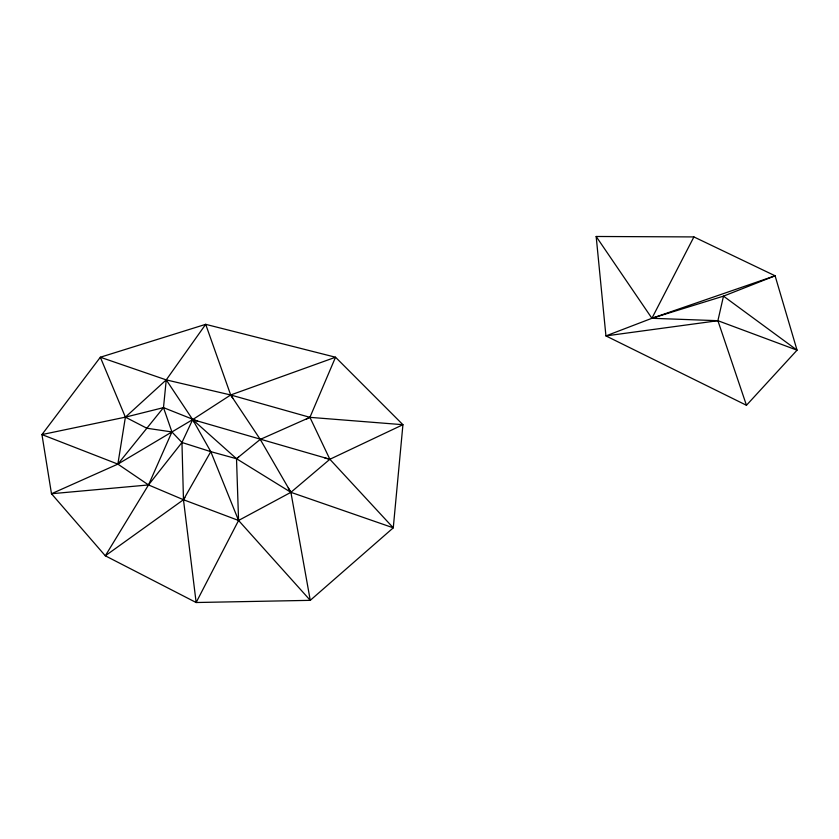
<?xml version="1.0" encoding="UTF-8"?>
<svg xmlns="http://www.w3.org/2000/svg" width="839" height="839" viewBox="0 0 839 839"><rect width="100%" height="100%" fill="white"/><g stroke="black" fill="none" stroke-linecap="round" stroke-linejoin="round"><path stroke-width="1.26" d="M197.616 421.199L163.49 407.628L117.869 464.114L41.95 434.581L125.389 417.151L166.248 379.889L192.676 419.605L181.958 442.489L148.513 484.942L117.869 464.114L125.389 417.151L100.334 357.236L166.248 379.889L230.683 394.98L260.247 439.405L290.902 492.325L310.262 600.346L238.57 520.463L183.468 499.729L148.513 484.942L51.483 493.741L117.869 464.114L192.676 419.605L230.683 394.98L335.527 357.225L309.927 417.34L329.863 459.279L393.271 527.825L290.902 492.325L236.514 458.723L210.788 451.644L181.958 442.489L171.922 431.949L163.49 407.628L166.248 379.889L205.691 324.336L335.527 357.225L402.93 424.702L393.271 527.825L310.262 600.346L196.148 602.517L105.315 555.796L51.483 493.741L41.95 434.581L100.334 357.236L205.691 324.336L230.683 394.98L232.77 398.231M746.458 405.279L717.901 320.697L723.491 296.136L775.089 275.79L797.05 350.167L746.458 405.279L605.936 335.904L596.172 236.483L693.905 236.923L775.089 275.79L651.913 318.285L605.936 335.904L717.901 320.697L797.05 350.167L723.491 296.136L651.913 318.285L596.172 236.483M230.683 394.98L309.927 417.34L402.93 424.702L329.863 459.279L192.676 419.605L236.514 458.723L238.57 520.463L196.148 602.517L183.468 499.729L181.958 442.489M693.905 236.923L651.913 318.285L717.901 320.697M163.49 407.628L125.389 417.151L146.846 428.236L171.922 431.949L148.513 484.942L105.315 555.796L183.468 499.729L210.788 451.644L192.676 419.605L193.872 421.849M183.468 499.729L184.853 497.569M237.573 518.062L238.57 520.463L290.902 492.325L329.863 459.279L324.819 457.989M238.612 457.234L236.514 458.723L260.247 439.405L309.927 417.34L306.403 419.07M288.27 487.91L290.902 492.325M210.788 451.644L238.57 520.463"/></g></svg>
